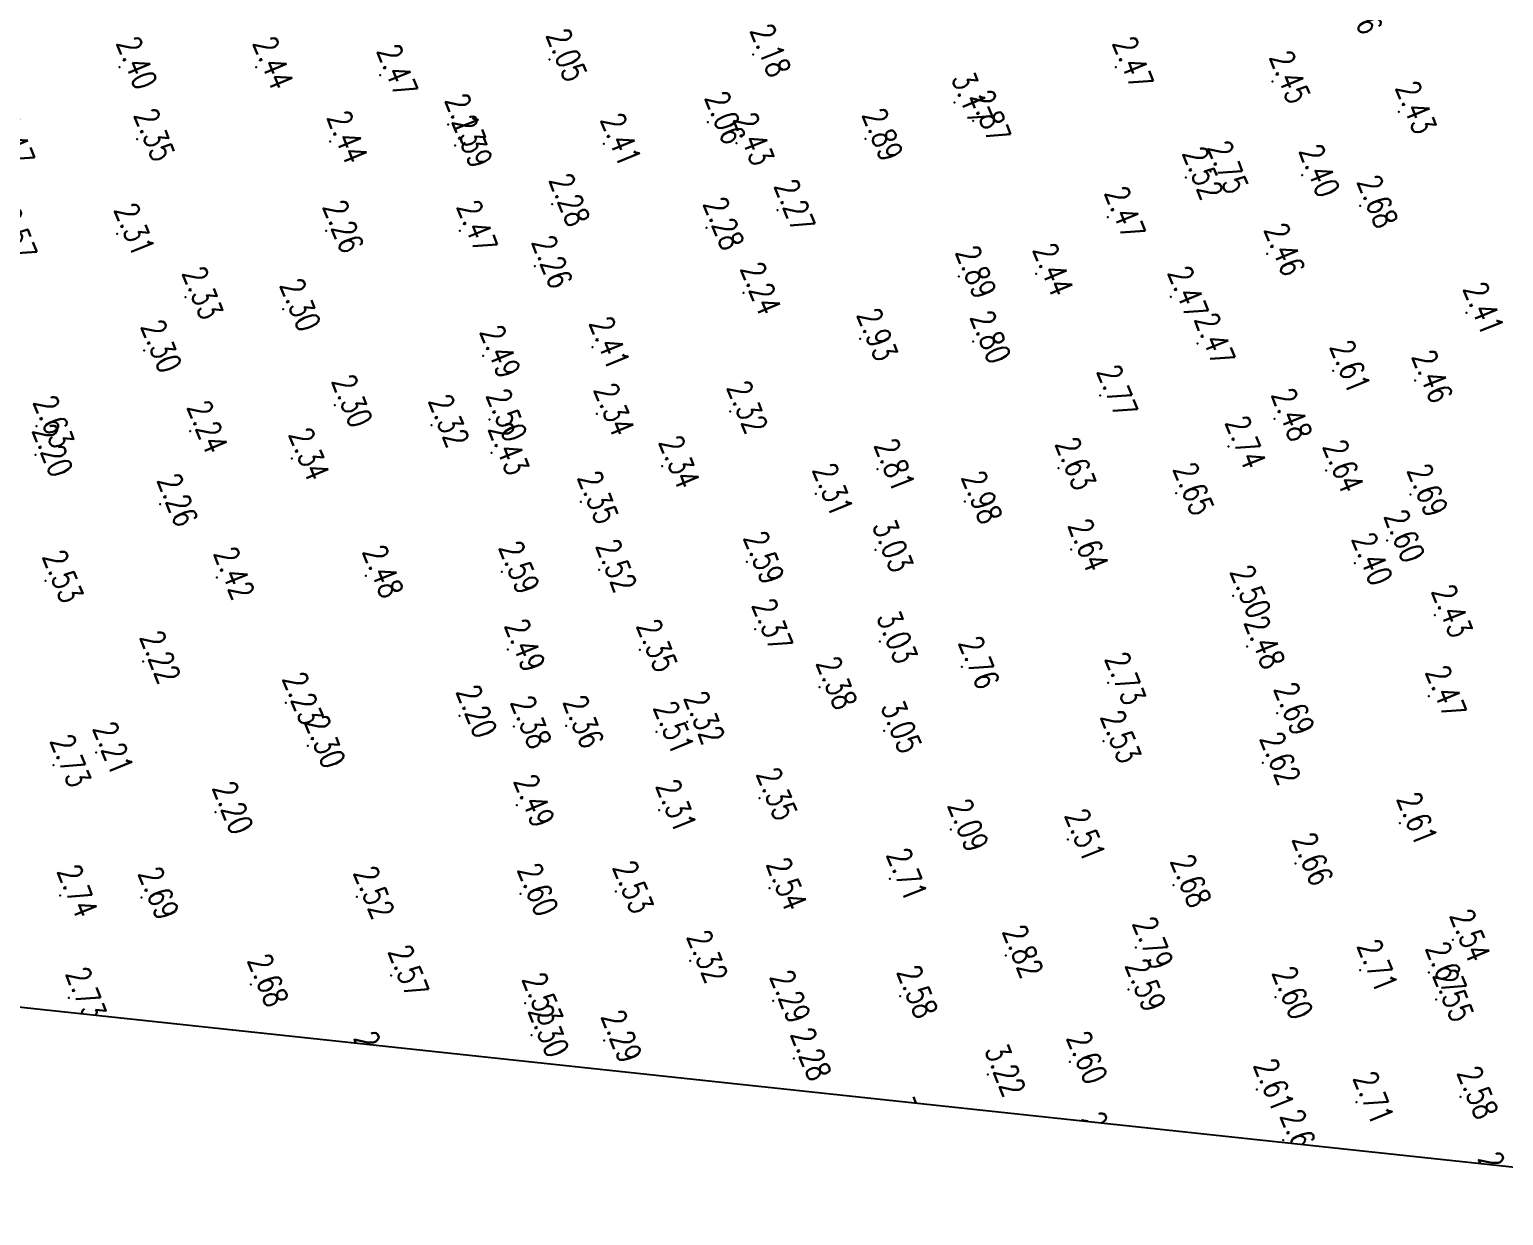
# Model space of a CAD drawing. Header units: millimetres. Extents: x 405522 to 410309, y 2303080 to 2310223.
# Drawn here: x 407062.8 to 407175.7, y 2306544.7 to 2306635.5 of the extents above; entities that cross this region are included whole.
import ezdxf
from ezdxf.enums import TextEntityAlignment as Align
from ezdxf.xclip import XClip

# ---------------------------------------------------------------- set-up
doc = ezdxf.new("R2010")
doc.units = ezdxf.units.MM
doc.header["$LTSCALE"] = 10
doc.header["$MEASUREMENT"] = 0
doc.header["$XCLIPFRAME"] = 0
doc.layers.get('Defpoints').update_dxf_attribs({"linetype": 'CONTINUOUS'})
for name, color, linetype in [('caodo', 7, 'CONTINUOUS'), ('DIM', 4, 'CONTINUOUS'), ('w', 8, 'CONTINUOUS')]:
    doc.layers.add(name, color=color, linetype=linetype)
doc.styles.add('Dien', font='simplex.shx', dxfattribs={"width": 0.75})
doc.styles.add('txt', font='romans.shx', dxfattribs={"height": 0.2})
doc.dimstyles.new('D6.7', dxfattribs={"dimscale": 6.7, "dimtxt": 1.5, "dimasz": 2, "dimexe": 1.5, "dimexo": 0.5, "dimgap": 1, "dimtad": 1, "dimdec": 0, "dimdsep": 46, "dimtxsty": 'Dien', "dimcen": 1, "dimclrd": 256, "dimclre": 256, "dimclrt": 7, "dimaunit": 1, "dimadec": 3, "dimazin": 0, "dimtfac": 1, "dimtdec": 0, "dimtmove": 1, "dimatfit": 0, "dimfxl": 1, "dimtolj": 1, "dimtzin": 0, "dimlwe": -1, "dimarcsym": 0})

# ---------------------------------------------------------------- blocks, each defined once
blk = doc.blocks.new('*D6')
at = {"layer": 'Defpoints', "color": 0, "linetype": 'Continuous'}
for p in [(408519.4833505661, 2306591.769921404), (407115.9648304658, 2305987.299088136), (407150.70168588, 2305900.970934093)]:
    blk.add_point(p, dxfattribs=at)
at = {"layer": 'DIM', "linetype": 'Continuous'}
for p, q in [((408520.7338872618, 2306588.662083253), (408571.7275641989, 2306461.932419749)), ((407117.2153671616, 2305984.191249985), (407154.4532959671, 2305891.64741964))]:
    blk.add_line(p, q, dxfattribs=at)
at = {"layer": 'DIM', "linetype": 'Continuous', "lineweight": -2}
blk.add_line((408555.5446015078, 2306466.253787419), (407163.1330384839, 2305905.973080876), dxfattribs=at)
at = {"layer": 'DIM', "linetype": 'Continuous'}
for points in [[(408554.7109103773, 2306468.32567952), (408556.3782926383, 2306464.181895318), (408567.9759541118, 2306471.255934202)], [(407162.2993473534, 2305908.044972977), (407163.9667296144, 2305903.901188775), (407150.70168588, 2305900.970934093)]]:
    blk.add_solid(points, dxfattribs=at)
at = {"layer": 'DIM', "color": 7, "linetype": 'Continuous', "insert": (407854.9619415608, 2306196.990867676), "char_height": 10.05, "attachment_point": 5, "rotation": 21.918943909939344, "style": 'Dien'}
blk.add_mtext('\\A1;1528', dxfattribs=at)
blk = doc.blocks.new('*D26')
at = {"layer": 'Defpoints', "color": 0, "linetype": 'Continuous'}
for p in [(406742.6619138751, 2306987.542138263), (407088.9799926709, 2306054.36399705), (407050.0361064873, 2306039.911268014)]:
    blk.add_point(p, dxfattribs=at)
at = {"layer": 'DIM'}
for p, q in [((406739.5212196925, 2306986.376574), (406694.2959683287, 2306969.592725042)), ((407085.8392984883, 2306053.198432786), (407040.6140239395, 2306036.414575225))]:
    blk.add_line(p, q, dxfattribs=at)
at = {"layer": 'DIM', "linetype": 'Continuous', "lineweight": -2}
blk.add_line((406708.380307929, 2306960.526641102), (407045.3738494347, 2306052.474044744), dxfattribs=at)
at = {"layer": 'DIM', "linetype": 'Continuous'}
for points in [[(406710.4741040507, 2306961.303683944), (406706.2865118071, 2306959.74959826), (406703.7180508765, 2306973.089417832)], [(407047.4676455563, 2306053.251087586), (407043.2800533128, 2306051.697001902), (407050.0361064873, 2306039.911268014)]]:
    blk.add_solid(points, dxfattribs=at)
at = {"layer": 'DIM', "color": 7, "linetype": 'Continuous', "insert": (406887.8695083207, 2306510.579817844), "char_height": 10.05, "attachment_point": 5, "rotation": 290.3607342621674, "style": 'Dien'}
blk.add_mtext('\\A1;995', dxfattribs=at)
blk = doc.blocks.new('20')
at = {"layer": 'caodo', "color": 8, "linetype": 'Continuous'}
for p in [(-504.9499999999534, -675.2799999997951, -0.27), (-489.3299999999581, -674.9199999999255, -0.1399999999999997), (-537.8699999999953, -675.8799999998882, 0.08000000000000007), (-527.4199999999837, -675.8799999998882, 0.1200000000000001), (-461.5499999999884, -675.8799999998882, 0.1500000000000004), (-517.9199999999837, -676.4799999999814, 0.1500000000000004), (-449.539999999979, -676.9699999997392, 0.1300000000000003), (-473.8999999999651, -678.589999999851, 0.8500000000000001), (-439.8699999999953, -679.2999999998137, 0.1100000000000003), (-512.7099999999627, -680.2599999997765, -0.1899999999999999), (-492.7999999999884, -680.0800000000745, -0.2599999999999998), (-472.4699999999721, -679.9799999999814, 0.5500000000000003), (-536.5299999999697, -681.3899999996647, 0.03000000000000025), (-521.7399999999907, -681.5699999998324, 0.1200000000000001), (-512.1699999999837, -681.8799999998882, 0.07000000000000028), (-500.7799999999697, -681.75, 0.0900000000000003), (-490.609999999986, -681.7099999999627, 0.1100000000000003), (-480.7299999999814, -681.3699999996461, 0.5700000000000003), (-456.1999999999534, -684.3199999998324, 0.2000000000000002), (-454.289999999979, -683.8699999996461, 0.4300000000000002), (-447.2699999999604, -684.1399999996647, 0.08000000000000007), (-504.7299999999814, -686.3699999996461, -0.03999999999999959), (-442.820000000007, -686.5, 0.3600000000000003), (-487.4699999999721, -686.8199999998324, -0.04999999999999982), (-462.1699999999837, -687.3599999998696, 0.1500000000000004), (-538.0499999999884, -688.6399999996647, -0.009999999999999787), (-522.0599999999977, -688.4099999996834, -0.05999999999999961), (-511.7999999999884, -688.4199999999255, 0.1500000000000004), (-492.9099999999744, -688.179999999702, -0.03999999999999959), (-506.0599999999977, -691.1199999996461, -0.05999999999999961), (-449.9499999999534, -690.1699999999255, 0.1400000000000001), (-473.5799999999581, -691.8999999999069, 0.5700000000000003), (-467.6599999999744, -691.7099999999627, 0.1200000000000001), (-490.070000000007, -693.1599999996834, -0.07999999999999963), (-532.8299999999581, -693.5, 0.01000000000000023), (-525.3499999999767, -694.4099999996834, -0.01999999999999957), (-457.3299999999581, -693.4699999997392, 0.1500000000000004), (-434.6900000000023, -694.6899999999441, 0.0900000000000003), (-481.1399999999558, -696.6899999999441, 0.6100000000000003), (-536, -697.5800000000745, -0.01999999999999957), (-501.6499999999651, -697.3300000000745, 0.0900000000000003), (-472.4699999999721, -696.8799999998882, 0.4800000000000004), (-455.289999999979, -697.0499999998137, 0.1500000000000004), (-510.0299999999697, -697.9899999997579, 0.1700000000000004), (-444.9099999999744, -699.1399999996647, 0.29), (-438.6199999999953, -699.8899999996647, 0.1400000000000001), (-462.7599999999511, -701.0299999997951, 0.4500000000000002), (-521.3800000000047, -701.7700000000186, -0.01999999999999957), (-491.0999999999767, -702.25), (-544.2399999999907, -703.3699999996461, 0.3100000000000001), (-513.9699999999721, -703.2900000000373), (-509.539999999979, -702.8599999998696, 0.1800000000000002), (-501.2999999999884, -702.429999999702, 0.02000000000000002), (-449.3899999999558, -702.8199999998324, 0.1600000000000001), (-532.4599999999627, -703.7599999997765, -0.07999999999999963), (-544.3299999999581, -705.5600000000559, -0.1199999999999997), (-509.3800000000047, -705.429999999702, 0.1100000000000003), (-452.9199999999837, -704.9399999999441, 0.4200000000000004), (-524.6699999999837, -705.8500000000931, 0.02000000000000002), (-496.3099999999977, -706.4399999999441, 0.02000000000000002), (-479.820000000007, -706.679999999702, 0.4900000000000002), (-465.9499999999534, -706.5800000000745, 0.3100000000000001), (-445.4400000000023, -706.7700000000186, 0.3200000000000003), (-502.539999999979, -709.1599999996834, 0.03000000000000025), (-484.539999999979, -708.5600000000559, -0.009999999999999787), (-473.1300000000047, -709.1499999999069, 0.6600000000000001), (-456.9199999999837, -708.5099999997765, 0.3300000000000001), (-438.9799999999814, -708.6099999998696, 0.3700000000000001), (-534.7599999999511, -709.3599999998696, -0.05999999999999961), (-440.7599999999511, -712.1199999996461, 0.2800000000000002), (-479.9599999999627, -712.8599999998696, 0.7100000000000004), (-464.9699999999721, -712.8199999998324, 0.3200000000000003), (-519.0099999999511, -714.8300000000745, 0.1600000000000001), (-508.5799999999581, -714.5200000000186, 0.27), (-501.1399999999558, -714.3899999996647, 0.2000000000000002), (-489.8299999999581, -713.7700000000186, 0.27), (-443.2299999999814, -713.8699999996461, 0.08000000000000007), (-543.539999999979, -715.2099999999627, 0.2100000000000004), (-530.4199999999837, -714.9699999997392, 0.1000000000000001), (-452.5499999999884, -716.3699999996461, 0.1800000000000002), (-437.109999999986, -717.8599999998696, 0.1100000000000003), (-489.179999999993, -718.929999999702, 0.05000000000000027), (-508.1399999999558, -720.4899999997579, 0.1700000000000004), (-479.6300000000047, -719.8599999998696, 0.7100000000000004), (-451.4799999999814, -720.2599999997765, 0.1600000000000001), (-536.0799999999581, -721.3899999996647, -0.09999999999999964), (-498.0199999999604, -720.5099999997765, 0.03000000000000025), (-473.3499999999767, -721.8100000000559, 0.4400000000000004), (-484.2599999999511, -723.3699999996461, 0.06000000000000005), (-462.1399999999558, -723.0299999997951, 0.4100000000000001), (-525.1499999999651, -724.5600000000559, -0.08999999999999986), (-437.570000000007, -724.0499999998137, 0.1500000000000004), (-511.8399999999674, -725.5499999998137, -0.1199999999999997), (-494.3999999999651, -726.0299999997951), (-449.1999999999534, -725.3500000000931, 0.3700000000000001), (-507.6699999999837, -726.3699999996461, 0.06000000000000005), (-503.6599999999744, -726.339999999851, 0.04000000000000004), (-496.7299999999814, -726.7900000000373, 0.1900000000000004), (-479.3099999999977, -726.7199999997392, 0.7300000000000004), (-539.679999999993, -728.3699999996461, -0.1099999999999999), (-523.4599999999627, -727.8699999996461, -0.01999999999999957), (-462.4899999999907, -727.4899999997579, 0.2100000000000004), (-542.9499999999534, -729.3300000000745, 0.4100000000000001), (-450.2799999999697, -729.1499999999069, 0.3000000000000003), (-507.429999999993, -732.3999999999069, 0.1700000000000004), (-496.539999999979, -732.7799999997951, -0.009999999999999787), (-488.8399999999674, -731.8699999996461, 0.03000000000000025), (-530.5199999999604, -732.929999999702, -0.1199999999999997), (-439.7799999999697, -733.7700000000186, 0.29), (-474.179999999993, -734.2700000000186, -0.23), (-465.2199999999721, -735.0299999997951, 0.1900000000000004), (-447.789999999979, -736.8599999998696, 0.3400000000000003), (-478.8699999999953, -738.0400000000373, 0.3900000000000001), (-457.1199999999953, -738.5299999997951, 0.3600000000000003), (-542.4199999999837, -739.3100000000559, 0.4200000000000004), (-536.1999999999534, -739.4799999999814, 0.3700000000000001), (-519.6999999999534, -739.4199999999255, 0.2000000000000002), (-507.1499999999651, -739.1999999997206, 0.2800000000000002), (-499.8499999999767, -739.0099999997765, 0.2100000000000004), (-488.0799999999581, -738.7700000000186, 0.2200000000000002), (-435.7199999999721, -742.7099999999627, 0.2200000000000002), (-469.9899999999907, -743.929999999702, 0.5), (-460.0199999999604, -743.2999999998137, 0.4700000000000002), (-494.1599999999744, -744.3300000000745), (-442.820000000007, -745.0299999997951, 0.3900000000000001), (-437.5799999999581, -745.2099999999627, 0.3500000000000001), (-527.820000000007, -746.1399999996647, 0.3600000000000003), (-517.0599999999977, -745.4599999999627, 0.25), (-541.7599999999511, -747.1599999996834, 0.4100000000000001), (-506.789999999979, -747.5800000000745, 0.2100000000000004), (-487.8099999999977, -747.3899999996647, -0.0299999999999998), (-478.0799999999581, -747.0200000000186, 0.2600000000000002), (-460.5899999999674, -746.5200000000186, 0.27), (-449.3299999999581, -747.1000000000931, 0.2800000000000002), (-437.0099999999511, -747.2900000000373, 0.2300000000000004), (-506.320000000007, -750.0099999997765, -0.01999999999999957), (-500.7399999999907, -750.4399999999441, -0.0299999999999998), (-486.2299999999814, -751.7999999998137, -0.03999999999999959), (-465.0799999999581, -752.0699999998324, 0.2800000000000002), (-471.3499999999767, -753.0200000000186, 0.9000000000000004), (-450.75, -754.1699999999255, 0.29), (-443.1199999999953, -755.1499999999069, 0.3900000000000001), (-435.1499999999651, -754.7399999997579, 0.2600000000000002), (-448.7199999999721, -758.0600000000559, 0.3000000000000003)]:
    blk.add_point(p, dxfattribs=at)
at = {"layer": 'caodo', "color": 8, "linetype": 'Continuous', "style": 'txt', "width": 0.75}
for s, p in [('2.76', (-443.5099999999511, -671.6599999996834, 0.4400000000000004)), ('2.18', (-488.8299999999581, -674.9199999999255, -0.1399999999999997)), ('2.40', (-537.3699999999953, -675.8799999998882, 0.08000000000000007)), ('2.44', (-526.9199999999837, -675.8799999998882, 0.1200000000000001)), ('2.05', (-504.4499999999534, -675.2799999997951, -0.27)), ('2.47', (-461.0499999999884, -675.8799999998882, 0.1500000000000004)), ('2.47', (-517.4199999999837, -676.4799999999814, 0.1500000000000004)), ('2.45', (-449.039999999979, -676.9699999997392, 0.1300000000000003)), ('3.17', (-473.3999999999651, -678.589999999851, 0.8500000000000001)), ('2.43', (-439.3699999999953, -679.2999999998137, 0.1100000000000003)), ('2.13', (-512.2099999999627, -680.2599999997765, -0.1899999999999999)), ('2.06', (-492.2999999999884, -680.0800000000745, -0.2599999999999998)), ('2.87', (-471.9699999999721, -679.9799999999814, 0.5500000000000003)), ('2.47', (-546.75, -681.75, 0.1500000000000004)), ('2.35', (-536.0299999999697, -681.3899999996647, 0.03000000000000025)), ('2.44', (-521.2399999999907, -681.5699999998324, 0.1200000000000001)), ('2.39', (-511.6699999999837, -681.8799999998882, 0.07000000000000028)), ('2.41', (-500.2799999999697, -681.75, 0.0900000000000003)), ('2.43', (-490.109999999986, -681.7099999999627, 0.1100000000000003)), ('2.89', (-480.2299999999814, -681.3699999996461, 0.5700000000000003)), ('2.75', (-453.789999999979, -683.8699999996461, 0.4300000000000002)), ('2.40', (-446.7699999999604, -684.1399999996647, 0.08000000000000007)), ('2.52', (-455.6999999999534, -684.3199999998324, 0.2000000000000002)), ('2.28', (-504.2299999999814, -686.3699999996461, -0.03999999999999959)), ('2.68', (-442.320000000007, -686.5, 0.3600000000000003)), ('2.27', (-486.9699999999721, -686.8199999998324, -0.04999999999999982)), ('2.47', (-461.6699999999837, -687.3599999998696, 0.1500000000000004)), ('2.31', (-537.5499999999884, -688.6399999996647, -0.009999999999999787)), ('2.26', (-521.5599999999977, -688.4099999996834, -0.05999999999999961)), ('2.47', (-511.2999999999884, -688.4199999999255, 0.1500000000000004)), ('2.28', (-492.4099999999744, -688.179999999702, -0.03999999999999959)), ('2.57', (-546.5799999999581, -688.9799999999814, 0.25)), ('2.46', (-449.4499999999534, -690.1699999999255, 0.1400000000000001)), ('2.26', (-505.5599999999977, -691.1199999996461, -0.05999999999999961)), ('2.89', (-473.0799999999581, -691.8999999999069, 0.5700000000000003)), ('2.44', (-467.1599999999744, -691.7099999999627, 0.1200000000000001)), ('2.24', (-489.570000000007, -693.1599999996834, -0.07999999999999963)), ('2.33', (-532.3299999999581, -693.5, 0.01000000000000023)), ('2.30', (-524.8499999999767, -694.4099999996834, -0.01999999999999957)), ('2.47', (-456.8299999999581, -693.4699999997392, 0.1500000000000004)), ('2.41', (-434.1900000000023, -694.6899999999441, 0.0900000000000003)), ('2.93', (-480.6399999999558, -696.6899999999441, 0.6100000000000003)), ('2.30', (-535.5, -697.5800000000745, -0.01999999999999957)), ('2.41', (-501.1499999999651, -697.3300000000745, 0.0900000000000003)), ('2.80', (-471.9699999999721, -696.8799999998882, 0.4800000000000004)), ('2.47', (-454.789999999979, -697.0499999998137, 0.1500000000000004)), ('2.49', (-509.5299999999697, -697.9899999997579, 0.1700000000000004)), ('2.61', (-444.4099999999744, -699.1399999996647, 0.29)), ('2.46', (-438.1199999999953, -699.8899999996647, 0.1400000000000001)), ('2.77', (-462.2599999999511, -701.0299999997951, 0.4500000000000002)), ('2.30', (-520.8800000000047, -701.7700000000186, -0.01999999999999957)), ('2.32', (-490.5999999999767, -702.25)), ('2.63', (-543.7390000000014, -703.3699999996461, 0.3100000000000001)), ('2.32', (-513.4699999999721, -703.2900000000373)), ('2.50', (-509.039999999979, -702.8599999998696, 0.1800000000000002)), ('2.34', (-500.7999999999884, -702.429999999702, 0.02000000000000002)), ('2.48', (-448.8899999999558, -702.8199999998324, 0.1600000000000001)), ('2.24', (-531.9599999999627, -703.7599999997765, -0.07999999999999963)), ('2.20', (-543.8299999999581, -705.5600000000559, -0.1199999999999997)), ('2.43', (-508.8800000000047, -705.429999999702, 0.1100000000000003)), ('2.74', (-452.4199999999837, -704.9399999999441, 0.4200000000000004)), ('2.34', (-524.1699999999837, -705.8500000000931, 0.02000000000000002)), ('2.34', (-495.8099999999977, -706.4399999999441, 0.02000000000000002)), ('2.81', (-479.320000000007, -706.679999999702, 0.4900000000000002)), ('2.63', (-465.4489999999641, -706.5800000000745, 0.3100000000000001)), ('2.64', (-444.9400000000023, -706.7700000000186, 0.3200000000000003)), ('2.31', (-484.039999999979, -708.5600000000559, -0.009999999999999787)), ('2.98', (-472.6300000000047, -709.1499999999069, 0.6600000000000001)), ('2.65', (-456.4199999999837, -708.5099999997765, 0.3300000000000001)), ('2.69', (-438.4799999999814, -708.6099999998696, 0.3700000000000001)), ('2.26', (-534.2599999999511, -709.3599999998696, -0.05999999999999961)), ('2.35', (-502.039999999979, -709.1599999996834, 0.03000000000000025)), ('2.60', (-440.2599999999511, -712.1199999996461, 0.2800000000000002)), ('3.03', (-479.4599999999627, -712.8599999998696, 0.7100000000000004)), ('2.64', (-464.4699999999721, -712.8199999998324, 0.3200000000000003)), ('2.59', (-508.0799999999581, -714.5200000000186, 0.27)), ('2.52', (-500.6399999999558, -714.3899999996647, 0.2000000000000002)), ('2.59', (-489.3299999999581, -713.7700000000186, 0.27)), ('2.40', (-442.7299999999814, -713.8699999996461, 0.08000000000000007)), ('2.53', (-543.039999999979, -715.2099999999627, 0.2100000000000004)), ('2.42', (-529.9199999999837, -714.9699999997392, 0.1000000000000001)), ('2.48', (-518.5099999999511, -714.8300000000745, 0.1600000000000001)), ('2.50', (-452.0499999999884, -716.3699999996461, 0.1800000000000002)), ('2.43', (-436.609999999986, -717.8599999998696, 0.1100000000000003)), ('2.37', (-488.679999999993, -718.929999999702, 0.05000000000000027)), ('3.03', (-479.1300000000047, -719.8599999998696, 0.7100000000000004)), ('2.48', (-450.9799999999814, -720.2599999997765, 0.1600000000000001)), ('2.22', (-535.5799999999581, -721.3899999996647, -0.09999999999999964)), ('2.49', (-507.6399999999558, -720.4899999997579, 0.1700000000000004)), ('2.35', (-497.5199999999604, -720.5099999997765, 0.03000000000000025)), ('2.76', (-472.8499999999767, -721.8100000000559, 0.4400000000000004)), ('2.38', (-483.7599999999511, -723.3699999996461, 0.06000000000000005)), ('2.73', (-461.6399999999558, -723.0299999997951, 0.4100000000000001)), ('2.23', (-524.6499999999651, -724.5600000000559, -0.08999999999999986)), ('2.47', (-437.070000000007, -724.0499999998137, 0.1500000000000004)), ('2.20', (-511.3399999999674, -725.5499999998137, -0.1199999999999997)), ('2.32', (-493.8999999999651, -726.0299999997951)), ('2.69', (-448.6999999999534, -725.3500000000931, 0.3700000000000001)), ('2.38', (-507.1699999999837, -726.3699999996461, 0.06000000000000005)), ('2.36', (-503.1589999999851, -726.339999999851, 0.04000000000000004)), ('2.51', (-496.2299999999814, -726.7900000000373, 0.1900000000000004)), ('3.05', (-478.8099999999977, -726.7199999997392, 0.7300000000000004)), ('2.30', (-522.9599999999627, -727.8699999996461, -0.01999999999999957)), ('2.53', (-461.9899999999907, -727.4899999997579, 0.2100000000000004)), ('2.73', (-542.4499999999534, -729.3300000000745, 0.4100000000000001)), ('2.21', (-539.179999999993, -728.3699999996461, -0.1099999999999999)), ('2.62', (-449.7799999999697, -729.1499999999069, 0.3000000000000003)), ('2.49', (-506.929999999993, -732.3999999999069, 0.1700000000000004)), ('2.31', (-496.039999999979, -732.7799999997951, -0.009999999999999787)), ('2.35', (-488.3399999999674, -731.8699999996461, 0.03000000000000025)), ('2.20', (-530.0199999999604, -732.929999999702, -0.1199999999999997)), ('2.61', (-439.2799999999697, -733.7700000000186, 0.29)), ('2.09', (-473.679999999993, -734.2700000000186, -0.23)), ('2.51', (-464.7199999999721, -735.0299999997951, 0.1900000000000004)), ('2.66', (-447.289999999979, -736.8599999998696, 0.3400000000000003)), ('2.71', (-478.3699999999953, -738.0400000000373, 0.3900000000000001)), ('2.74', (-541.9199999999837, -739.3100000000559, 0.4200000000000004)), ('2.69', (-535.6999999999534, -739.4799999999814, 0.3700000000000001)), ('2.52', (-519.1999999999534, -739.4199999999255, 0.2000000000000002)), ('2.60', (-506.6499999999651, -739.1999999997206, 0.2800000000000002)), ('2.53', (-499.3499999999767, -739.0099999997765, 0.2100000000000004)), ('2.54', (-487.5799999999581, -738.7700000000186, 0.2200000000000002)), ('2.68', (-456.6199999999953, -738.5299999997951, 0.3600000000000003)), ('2.54', (-435.2199999999721, -742.7099999999627, 0.2200000000000002)), ('2.82', (-469.4899999999907, -743.929999999702, 0.5)), ('2.79', (-459.5199999999604, -743.2999999998137, 0.4700000000000002)), ('2.32', (-493.6599999999744, -744.3300000000745)), ('2.71', (-442.320000000007, -745.0299999997951, 0.3900000000000001)), ('2.67', (-437.0799999999581, -745.2099999999627, 0.3500000000000001)), ('2.68', (-527.320000000007, -746.1399999996647, 0.3600000000000003)), ('2.57', (-516.5599999999977, -745.4599999999627, 0.25)), ('2.73', (-541.2599999999511, -747.1599999996834, 0.4100000000000001)), ('2.29', (-487.3099999999977, -747.3899999996647, -0.0299999999999998)), ('2.58', (-477.5799999999581, -747.0200000000186, 0.2600000000000002)), ('2.59', (-460.0899999999674, -746.5200000000186, 0.27)), ('2.60', (-448.8299999999581, -747.1000000000931, 0.2800000000000002)), ('2.55', (-436.5099999999511, -747.2900000000373, 0.2300000000000004)), ('2.53', (-506.289999999979, -747.5800000000745, 0.2100000000000004)), ('2.30', (-505.820000000007, -750.0099999997765, -0.01999999999999957)), ('2.29', (-500.2399999999907, -750.4399999999441, -0.0299999999999998)), ('2.66', (-534.2399999999907, -751.4599999999627, 0.3400000000000003)), ('2.66', (-519.1900000000023, -752.0699999998324, 0.3400000000000003)), ('2.28', (-485.7299999999814, -751.7999999998137, -0.03999999999999959)), ('2.60', (-464.5799999999581, -752.0699999998324, 0.2800000000000002)), ('3.22', (-470.8499999999767, -753.0200000000186, 0.9000000000000004)), ('2.61', (-450.25, -754.1699999999255, 0.29)), ('2.71', (-442.6199999999953, -755.1499999999069, 0.3900000000000001)), ('2.58', (-434.6499999999651, -754.7399999997579, 0.2600000000000002)), ('3.06', (-478.0789999999688, -757.0200000000186, 0.7400000000000002)), ('2.63', (-463.4589999999735, -758.2399999997579, 0.3100000000000001)), ('2.62', (-448.2199999999721, -758.0600000000559, 0.3000000000000003)), ('2.60', (-433.0499999999884, -761.2999999998137, 0.2800000000000002))]:
    blk.add_text(s, height=1.8, rotation=292, dxfattribs=at).set_placement(p, align=Align.CENTER)

msp = doc.modelspace()

# ---------------------------------------------------------------- linework, layer by layer
at = {"layer": 'w', "linetype": 'Continuous', "flags": 128}
msp.add_lwpolyline([(407562.6949414932, 2307896.794509944), (406849.725083543, 2307361.443614376), (406257.9543285746, 2306646.584134245), (407447.3167364729, 2306519.42738223), (407449.1899999998, 2306625.75), (407455.0062987222, 2306743.346404559), (407453.1032147977, 2306792.718940619), (407442.9943705479, 2306828.782022624), (407437.7116950927, 2306851.021189332), (407440.7320340126, 2306866.473784334), (407480.777266308, 2306919.045671915), (407501.508112784, 2306946.635799569)], dxfattribs=at)

# ---------------------------------------------------------------- block references
at = {"layer": 'caodo', "linetype": 'Continuous'}
ref = msp.add_blockref('20', (407607.5599999998, 2307308.49, 2.32), dxfattribs=at)
XClip(ref).set_block_clipping_path([(-1349.6056714252336, -661.9058657553978), (-160.24326352693606, -789.0626177703962), (-158.36999999999534, -682.7400000002235), (-152.55370127764763, -565.1435954412445), (-154.45678520214278, -515.7710593813099), (-164.5656294519431, -479.7079773764126), (-169.84830490715103, -457.46881066821516), (-166.82796598720597, -442.01621566619724), (-126.78273369179806, -389.4443280850537), (-106.05188721581362, -361.8542004311457), (-63.77944376063533, -462.4105278351344), (-33.466447652434, -538.7088304474019), (-26.830958046135493, -536.6440252331086), (-14.194728780596051, -530.2900720490143), (2.873561021173373, -522.7809317391366), (21.779086004185956, -516.4300709003583), (33.49636997265043, -516.3916891841218), (41.83233972010203, -526.5245847343467), (49.38700186560163, -538.8965703272261), (57.58147363178432, -547.8425059784204), (240.7905528639676, -478.5933098080568), (312.71683337684954, -453.523366919253), (469.9752955258009, -835.1642690971494), (381.01757410995197, -875.9365015272051), (340.05356005806243, -891.0018749474548), (281.9833174137748, -920.0360526661389), (270.2997928529512, -925.8934261840768), (259.64971878379583, -926.485182072036), (238.13632499426603, -935.887616972439), (231.39031789585715, -941.3565830942243), (234.28019038640196, -952.6351198460907), (233.34951378498226, -963.7375780143775), (228.57153214595746, -974.9643217222765), (217.37020478205523, -983.9257580563426), (203.91382668475853, -988.0474594873376), (188.67127670557238, -983.9718116582371), (177.38840578240342, -980.8930276110768), (171.5204358987976, -984.3872820092365), (-73.64572811854305, -1086.5773775354028), (-160.72326044749934, -789.4035990480334), (-175.86631778383162, -787.8968891631812), (-1242.6150691517978, -731.501864743419), (-1048.6445017770166, -1275.3187000523321), (-581.3011768160504, -1893.6633556210436), (45.25815080979373, -1711.1176481554285), (672.5305126870517, -1468.653420693241), (1174.462400796474, -665.2848953921348), (720.1397881704615, 463.7992460099049), (-44.86505850660615, 588.3045099438168), (-757.8349164568353, 52.953614375554025)])

# ---------------------------------------------------------------- dimensions: what is measured, and where the dimension line sits
at = {"layer": 'DIM', "linetype": 'Continuous'}
for base, p1, p2, angle, picture, middle in [((407050.0361064873, 2306039.911268014), (406742.6619138751, 2306987.542138263), (407088.9799926708, 2306054.36399705), 290.3607342621675, '*D26', (406887.8695083208, 2306510.579817844)), ((407150.70168588, 2305900.970934093), (408519.4833505659, 2306591.769921404), (407115.9648304658, 2305987.299088136), 21.91894390993935, '*D6', (407854.9619415608, 2306196.990867676))]:
    dim = msp.add_linear_dim(base=base, p1=p1, p2=p2, angle=angle, dimstyle='D6.7', dxfattribs=at)
    dim.commit()
    dim.dimension.update_dxf_attribs({"geometry": picture, "text_midpoint": middle})

doc.saveas('drawing.dxf')
